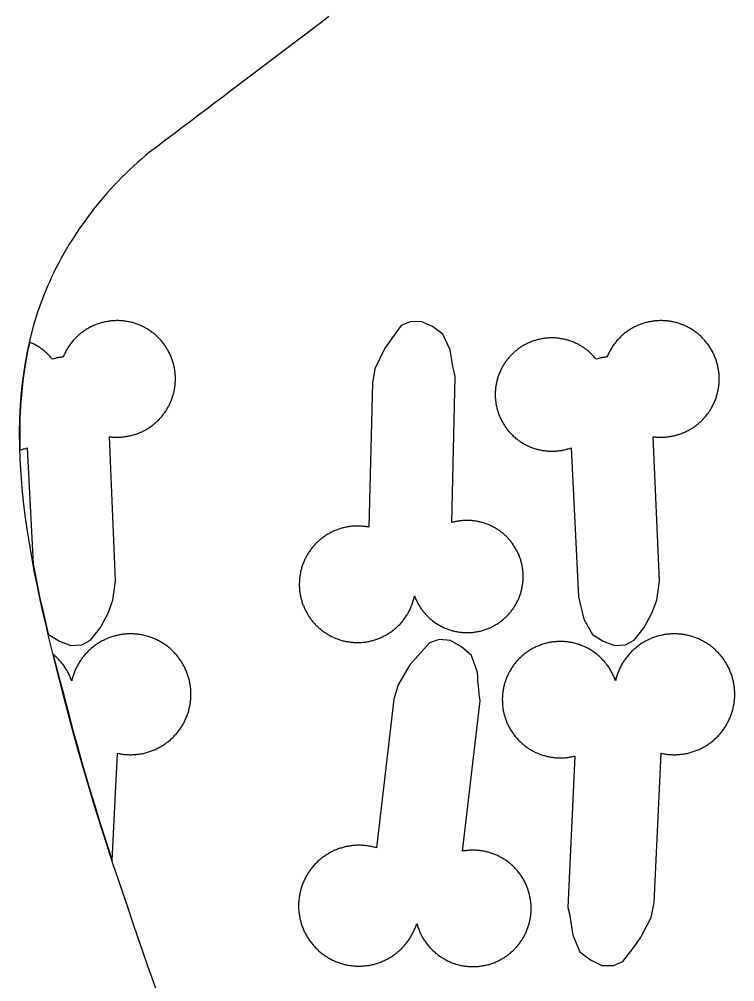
# Model space of a CAD drawing. Extents: x -246 to 246, y -104 to 199.
# Drawn here: x 121.01 to 136.8, y 26.02 to 47.25 of the extents above; entities that cross this region are included whole.
import ezdxf

# ---------------------------------------------------------------- set-up
doc = ezdxf.new("R2010")
doc.units = 0
doc.layers.add('Add_Red', color=1, linetype='Continuous')
doc.layers.add('Outline_Red', color=1, linetype='Continuous')

msp = doc.modelspace()

# ---------------------------------------------------------------- linework, layer by layer
at = {"layer": 'Add_Red'}
for points in [[(122.394, 33.453), (122.583, 33.553), (122.804, 33.833), (122.971, 34.149), (123.079, 34.437), (123.138, 34.862), (123.004, 38.041), (123.027, 38.038), (123.049, 38.036), (123.071, 38.034), (123.094, 38.032), (123.116, 38.031), (123.139, 38.03), (123.173, 38.03), (123.195, 38.03), (123.218, 38.031), (123.24, 38.032), (123.263, 38.033), (123.285, 38.035), (123.307, 38.037), (123.33, 38.04), (123.352, 38.042), (123.374, 38.046), (123.396, 38.049), (123.418, 38.054), (123.44, 38.058), (123.462, 38.063), (123.484, 38.068), (123.506, 38.074), (123.527, 38.08), (123.549, 38.086), (123.57, 38.093), (123.592, 38.1), (123.613, 38.107), (123.634, 38.115), (123.655, 38.124), (123.675, 38.132), (123.696, 38.141), (123.716, 38.15), (123.737, 38.16), (123.757, 38.17), (123.777, 38.18), (123.796, 38.191), (123.816, 38.202), (123.835, 38.214), (123.854, 38.225), (123.873, 38.237), (123.892, 38.25), (123.91, 38.262), (123.929, 38.275), (123.947, 38.289), (123.965, 38.302), (123.982, 38.316), (123.999, 38.331), (124.016, 38.345), (124.033, 38.36), (124.05, 38.375), (124.066, 38.391), (124.082, 38.407), (124.098, 38.423), (124.113, 38.439), (124.128, 38.455), (124.143, 38.472), (124.158, 38.489), (124.172, 38.507), (124.186, 38.524), (124.2, 38.542), (124.213, 38.56), (124.226, 38.578), (124.239, 38.597), (124.251, 38.615), (124.263, 38.634), (124.275, 38.653), (124.286, 38.673), (124.297, 38.692), (124.308, 38.712), (124.319, 38.732), (124.329, 38.752), (124.338, 38.772), (124.347, 38.793), (124.356, 38.813), (124.365, 38.834), (124.373, 38.855), (124.381, 38.876), (124.389, 38.897), (124.396, 38.918), (124.402, 38.94), (124.409, 38.961), (124.415, 38.983), (124.42, 39.005), (124.429, 39.04), (124.433, 39.062), (124.438, 39.084), (124.441, 39.106), (124.445, 39.128), (124.448, 39.15), (124.451, 39.172), (124.453, 39.195), (124.455, 39.217), (124.456, 39.239), (124.458, 39.262), (124.458, 39.284), (124.459, 39.316), (124.458, 39.338), (124.458, 39.36), (124.457, 39.383), (124.456, 39.405), (124.454, 39.428), (124.452, 39.45), (124.449, 39.472), (124.446, 39.494), (124.443, 39.517), (124.439, 39.539), (124.435, 39.561), (124.431, 39.583), (124.426, 39.605), (124.42, 39.627), (124.415, 39.648), (124.409, 39.67), (124.402, 39.691), (124.396, 39.713), (124.389, 39.734), (124.381, 39.755), (124.373, 39.776), (124.365, 39.797), (124.356, 39.818), (124.347, 39.838), (124.338, 39.859), (124.329, 39.879), (124.319, 39.899), (124.308, 39.919), (124.297, 39.939), (124.286, 39.958), (124.275, 39.978), (124.263, 39.997), (124.251, 40.016), (124.239, 40.034), (124.226, 40.053), (124.213, 40.071), (124.2, 40.089), (124.186, 40.107), (124.172, 40.125), (124.158, 40.142), (124.143, 40.159), (124.128, 40.176), (124.113, 40.192), (124.098, 40.209), (124.082, 40.225), (124.066, 40.24), (124.05, 40.256), (124.033, 40.271), (124.016, 40.286), (123.999, 40.3), (123.982, 40.315), (123.965, 40.329), (123.947, 40.342), (123.929, 40.356), (123.91, 40.369), (123.892, 40.381), (123.873, 40.394), (123.854, 40.406), (123.835, 40.418), (123.816, 40.429), (123.796, 40.44), (123.777, 40.451), (123.757, 40.461), (123.737, 40.471), (123.716, 40.481), (123.696, 40.49), (123.675, 40.499), (123.655, 40.508), (123.634, 40.516), (123.613, 40.524), (123.592, 40.531), (123.554, 40.543), (123.533, 40.55), (123.511, 40.556), (123.49, 40.562), (123.468, 40.567), (123.446, 40.572), (123.424, 40.576), (123.402, 40.581), (123.38, 40.584), (123.358, 40.588), (123.335, 40.591), (123.313, 40.593), (123.291, 40.596), (123.268, 40.598), (123.246, 40.599), (123.224, 40.6), (123.201, 40.601), (123.173, 40.601), (123.151, 40.601), (123.128, 40.6), (123.106, 40.599), (123.083, 40.598), (123.061, 40.596), (123.039, 40.594), (123.016, 40.592), (122.994, 40.589), (122.972, 40.585), (122.95, 40.582), (122.928, 40.578), (122.906, 40.573), (122.884, 40.568), (122.862, 40.563), (122.84, 40.557), (122.819, 40.551), (122.797, 40.545), (122.776, 40.538), (122.754, 40.531), (122.733, 40.524), (122.712, 40.516), (122.691, 40.508), (122.671, 40.499), (122.65, 40.49), (122.63, 40.481), (122.609, 40.471), (122.589, 40.461), (122.569, 40.451), (122.55, 40.44), (122.53, 40.429), (122.511, 40.418), (122.492, 40.406), (122.473, 40.394), (122.454, 40.381), (122.436, 40.369), (122.417, 40.356), (122.399, 40.342), (122.381, 40.329), (122.364, 40.315), (122.347, 40.3), (122.33, 40.286), (122.313, 40.271), (122.296, 40.256), (122.28, 40.24), (122.264, 40.225), (122.248, 40.209), (122.233, 40.192), (122.218, 40.176), (122.203, 40.159), (122.188, 40.142), (122.174, 40.125), (122.16, 40.107), (122.146, 40.089), (122.133, 40.071), (122.12, 40.053), (122.107, 40.034), (122.095, 40.016), (122.083, 39.997), (122.071, 39.978), (122.06, 39.958), (122.049, 39.939), (122.038, 39.919), (122.028, 39.899), (122.017, 39.879), (122.008, 39.859), (121.999, 39.838), (121.982, 39.8), (121.965, 39.798), (121.947, 39.796), (121.93, 39.793), (121.913, 39.791), (121.895, 39.788), (121.878, 39.785), (121.861, 39.781), (121.844, 39.777), (121.827, 39.773), (121.81, 39.768), (121.793, 39.764), (121.777, 39.759), (121.744, 39.748), (121.731, 39.765), (121.717, 39.782), (121.702, 39.798), (121.688, 39.814), (121.673, 39.83), (121.658, 39.846), (121.642, 39.861), (121.627, 39.877), (121.611, 39.891), (121.594, 39.906), (121.578, 39.92), (121.561, 39.934), (121.544, 39.948), (121.527, 39.962), (121.51, 39.975), (121.492, 39.988), (121.474, 40), (121.456, 40.012), (121.438, 40.024), (121.419, 40.036), (121.401, 40.047), (121.382, 40.058), (121.363, 40.068), (121.344, 40.079), (121.324, 40.089), (121.305, 40.098), (121.285, 40.107), (121.265, 40.116), (121.245, 40.125), (121.243, 40.126), (121.196, 39.919), (121.142, 39.627), (121.099, 39.332), (121.066, 39.035), (121.042, 38.737), (121.029, 38.436), (121.023, 38.134), (121.026, 37.831), (121.028, 37.749), (121.047, 37.753), (121.068, 37.758), (121.089, 37.764), (121.11, 37.77), (121.131, 37.776), (121.152, 37.782), (121.191, 37.796), (121.318, 35.237), (121.346, 35.086), (121.406, 34.783), (121.47, 34.481), (121.537, 34.181), (121.606, 33.884), (121.652, 33.691), (121.659, 33.679), (121.898, 33.53), (122.151, 33.434), (122.394, 33.453)], [(128.508, 33.502), (128.53, 33.502), (128.553, 33.504), (128.575, 33.505), (128.597, 33.507), (128.62, 33.509), (128.642, 33.512), (128.664, 33.515), (128.686, 33.519), (128.708, 33.522), (128.73, 33.527), (128.752, 33.531), (128.774, 33.536), (128.796, 33.542), (128.818, 33.547), (128.839, 33.554), (128.861, 33.56), (128.882, 33.567), (128.903, 33.574), (128.924, 33.582), (128.945, 33.59), (128.966, 33.598), (128.987, 33.607), (129.007, 33.616), (129.027, 33.626), (129.048, 33.635), (129.068, 33.646), (129.087, 33.656), (129.107, 33.667), (129.126, 33.678), (129.146, 33.69), (129.165, 33.701), (129.184, 33.714), (129.202, 33.726), (129.221, 33.739), (129.239, 33.752), (129.257, 33.766), (129.274, 33.779), (129.292, 33.793), (129.309, 33.808), (129.326, 33.822), (129.343, 33.837), (129.359, 33.853), (129.375, 33.868), (129.391, 33.884), (129.407, 33.9), (129.422, 33.917), (129.437, 33.933), (129.452, 33.95), (129.466, 33.967), (129.48, 33.985), (129.494, 34.002), (129.507, 34.02), (129.521, 34.038), (129.534, 34.057), (129.546, 34.075), (129.558, 34.094), (129.57, 34.113), (129.582, 34.132), (129.593, 34.152), (129.604, 34.171), (129.615, 34.191), (129.625, 34.211), (129.635, 34.231), (129.644, 34.251), (129.653, 34.272), (129.662, 34.292), (129.67, 34.313), (129.679, 34.334), (129.686, 34.355), (129.694, 34.376), (129.7, 34.398), (129.707, 34.419), (129.713, 34.441), (129.719, 34.462), (129.725, 34.484), (129.73, 34.506), (129.734, 34.528), (129.748, 34.493), (129.756, 34.473), (129.765, 34.453), (129.774, 34.434), (129.783, 34.414), (129.793, 34.395), (129.802, 34.376), (129.813, 34.357), (129.823, 34.338), (129.834, 34.319), (129.846, 34.301), (129.857, 34.283), (129.869, 34.265), (129.881, 34.247), (129.894, 34.229), (129.907, 34.212), (129.92, 34.195), (129.933, 34.178), (129.947, 34.161), (129.961, 34.145), (129.975, 34.129), (129.99, 34.113), (130.005, 34.097), (130.02, 34.082), (130.035, 34.066), (130.051, 34.052), (130.067, 34.037), (130.083, 34.023), (130.1, 34.009), (130.116, 33.995), (130.133, 33.982), (130.15, 33.968), (130.168, 33.956), (130.185, 33.943), (130.203, 33.931), (130.221, 33.919), (130.239, 33.907), (130.258, 33.896), (130.276, 33.885), (130.295, 33.874), (130.314, 33.864), (130.333, 33.854), (130.352, 33.844), (130.372, 33.835), (130.392, 33.826), (130.411, 33.818), (130.431, 33.809), (130.451, 33.801), (130.472, 33.794), (130.492, 33.787), (130.512, 33.78), (130.533, 33.773), (130.554, 33.767), (130.575, 33.761), (130.595, 33.756), (130.616, 33.751), (130.638, 33.746), (130.659, 33.742), (130.68, 33.738), (130.701, 33.735), (130.723, 33.731), (130.744, 33.728), (130.765, 33.726), (130.787, 33.724), (130.808, 33.722), (130.83, 33.721), (130.852, 33.72), (130.873, 33.719), (130.895, 33.719), (130.932, 33.72), (130.954, 33.721), (130.975, 33.722), (130.997, 33.723), (131.018, 33.725), (131.04, 33.728), (131.061, 33.731), (131.083, 33.734), (131.104, 33.737), (131.125, 33.741), (131.146, 33.745), (131.167, 33.75), (131.188, 33.755), (131.209, 33.76), (131.23, 33.766), (131.251, 33.772), (131.272, 33.778), (131.292, 33.785), (131.318, 33.794), (131.338, 33.801), (131.358, 33.809), (131.378, 33.818), (131.398, 33.826), (131.418, 33.835), (131.437, 33.844), (131.456, 33.854), (131.476, 33.864), (131.494, 33.874), (131.513, 33.885), (131.532, 33.896), (131.55, 33.907), (131.569, 33.919), (131.587, 33.931), (131.604, 33.943), (131.622, 33.956), (131.639, 33.968), (131.656, 33.982), (131.673, 33.995), (131.69, 34.009), (131.706, 34.023), (131.723, 34.037), (131.738, 34.052), (131.754, 34.066), (131.769, 34.082), (131.785, 34.097), (131.799, 34.113), (131.814, 34.129), (131.828, 34.145), (131.842, 34.161), (131.856, 34.178), (131.87, 34.195), (131.883, 34.212), (131.896, 34.229), (131.908, 34.247), (131.92, 34.265), (131.932, 34.283), (131.944, 34.301), (131.955, 34.319), (131.966, 34.338), (131.977, 34.357), (131.987, 34.376), (131.997, 34.395), (132.007, 34.414), (132.016, 34.434), (132.025, 34.453), (132.033, 34.473), (132.042, 34.493), (132.05, 34.513), (132.057, 34.533), (132.064, 34.554), (132.071, 34.574), (132.078, 34.595), (132.084, 34.615), (132.09, 34.636), (132.095, 34.657), (132.1, 34.678), (132.105, 34.699), (132.109, 34.72), (132.113, 34.741), (132.117, 34.763), (132.12, 34.784), (132.123, 34.806), (132.125, 34.827), (132.127, 34.848), (132.129, 34.87), (132.13, 34.892), (132.131, 34.913), (132.132, 34.935), (132.132, 34.956), (132.132, 34.982), (132.131, 35.004), (132.13, 35.025), (132.129, 35.047), (132.127, 35.068), (132.125, 35.09), (132.122, 35.111), (132.119, 35.133), (132.116, 35.154), (132.112, 35.175), (132.108, 35.197), (132.104, 35.218), (132.099, 35.239), (132.094, 35.26), (132.089, 35.281), (132.083, 35.301), (132.077, 35.322), (132.064, 35.359), (132.057, 35.379), (132.05, 35.4), (132.042, 35.42), (132.033, 35.44), (132.025, 35.459), (132.016, 35.479), (132.007, 35.499), (131.997, 35.518), (131.987, 35.537), (131.977, 35.556), (131.966, 35.575), (131.955, 35.593), (131.944, 35.612), (131.932, 35.63), (131.92, 35.648), (131.908, 35.666), (131.896, 35.683), (131.883, 35.701), (131.87, 35.718), (131.856, 35.735), (131.842, 35.751), (131.828, 35.768), (131.814, 35.784), (131.799, 35.8), (131.785, 35.816), (131.769, 35.831), (131.754, 35.846), (131.738, 35.861), (131.723, 35.876), (131.706, 35.89), (131.69, 35.904), (131.673, 35.918), (131.656, 35.931), (131.639, 35.944), (131.622, 35.957), (131.604, 35.97), (131.587, 35.982), (131.569, 35.994), (131.55, 36.005), (131.532, 36.017), (131.513, 36.028), (131.494, 36.038), (131.476, 36.049), (131.456, 36.059), (131.437, 36.068), (131.418, 36.077), (131.398, 36.086), (131.378, 36.095), (131.358, 36.103), (131.338, 36.111), (131.318, 36.119), (131.298, 36.126), (131.277, 36.133), (131.256, 36.139), (131.236, 36.145), (131.215, 36.151), (131.194, 36.157), (131.173, 36.162), (131.152, 36.166), (131.131, 36.171), (131.11, 36.175), (131.088, 36.178), (131.067, 36.181), (131.046, 36.184), (131.024, 36.187), (131.003, 36.189), (130.981, 36.19), (130.959, 36.192), (130.938, 36.193), (130.916, 36.193), (130.895, 36.193), (130.859, 36.193), (130.837, 36.192), (130.816, 36.191), (130.794, 36.189), (130.773, 36.187), (130.751, 36.185), (130.73, 36.182), (130.709, 36.179), (130.687, 36.176), (130.666, 36.172), (130.645, 36.168), (130.624, 36.163), (130.603, 36.158), (130.582, 36.153), (130.561, 36.147), (130.634, 39.367), (130.601, 39.501), (130.581, 39.591), (130.563, 39.682), (130.547, 39.772), (130.532, 39.863), (130.518, 39.955), (130.356, 40.304), (130.128, 40.469), (129.882, 40.581), (129.638, 40.578), (129.443, 40.491), (129.228, 40.201), (129.074, 39.981), (128.862, 39.541), (128.804, 39.223), (128.728, 36.045), (128.699, 36.05), (128.677, 36.054), (128.655, 36.057), (128.633, 36.06), (128.61, 36.063), (128.588, 36.065), (128.566, 36.067), (128.543, 36.068), (128.521, 36.069), (128.499, 36.07), (128.476, 36.07), (128.44, 36.069), (128.418, 36.068), (128.396, 36.067), (128.373, 36.066), (128.351, 36.064), (128.329, 36.061), (128.306, 36.058), (128.284, 36.055), (128.262, 36.052), (128.24, 36.048), (128.218, 36.044), (128.196, 36.039), (128.174, 36.034), (128.153, 36.028), (128.131, 36.022), (128.109, 36.016), (128.088, 36.01), (128.067, 36.003), (128.045, 35.995), (128.024, 35.988), (128.003, 35.98), (127.983, 35.971), (127.962, 35.962), (127.942, 35.953), (127.921, 35.944), (127.901, 35.934), (127.881, 35.924), (127.861, 35.913), (127.842, 35.902), (127.822, 35.891), (127.803, 35.879), (127.784, 35.867), (127.766, 35.855), (127.747, 35.843), (127.729, 35.83), (127.711, 35.817), (127.693, 35.803), (127.675, 35.789), (127.658, 35.775), (127.64, 35.761), (127.624, 35.746), (127.607, 35.731), (127.591, 35.716), (127.574, 35.7), (127.559, 35.684), (127.543, 35.668), (127.528, 35.651), (127.513, 35.635), (127.498, 35.618), (127.484, 35.601), (127.47, 35.583), (127.456, 35.566), (127.443, 35.548), (127.429, 35.529), (127.417, 35.511), (127.404, 35.492), (127.392, 35.474), (127.38, 35.455), (127.369, 35.435), (127.357, 35.416), (127.347, 35.396), (127.336, 35.377), (127.326, 35.357), (127.316, 35.336), (127.307, 35.316), (127.298, 35.296), (127.289, 35.275), (127.28, 35.254), (127.272, 35.233), (127.265, 35.212), (127.258, 35.191), (127.251, 35.17), (127.244, 35.148), (127.238, 35.127), (127.232, 35.105), (127.227, 35.083), (127.222, 35.061), (127.217, 35.039), (127.211, 35.009), (127.208, 34.986), (127.204, 34.964), (127.202, 34.942), (127.199, 34.92), (127.197, 34.897), (127.195, 34.875), (127.194, 34.853), (127.193, 34.83), (127.192, 34.808), (127.192, 34.785), (127.192, 34.752), (127.193, 34.729), (127.194, 34.707), (127.196, 34.685), (127.198, 34.662), (127.2, 34.64), (127.203, 34.618), (127.206, 34.595), (127.21, 34.573), (127.213, 34.551), (127.218, 34.529), (127.222, 34.507), (127.227, 34.486), (127.233, 34.464), (127.239, 34.442), (127.245, 34.421), (127.251, 34.399), (127.258, 34.378), (127.266, 34.357), (127.273, 34.336), (127.281, 34.315), (127.29, 34.294), (127.299, 34.273), (127.308, 34.253), (127.317, 34.232), (127.327, 34.212), (127.337, 34.192), (127.348, 34.173), (127.359, 34.153), (127.37, 34.134), (127.381, 34.114), (127.393, 34.095), (127.405, 34.077), (127.418, 34.058), (127.431, 34.04), (127.444, 34.021), (127.457, 34.004), (127.471, 33.986), (127.485, 33.968), (127.5, 33.951), (127.514, 33.934), (127.529, 33.918), (127.545, 33.901), (127.56, 33.885), (127.576, 33.869), (127.592, 33.854), (127.609, 33.839), (127.625, 33.824), (127.642, 33.809), (127.659, 33.794), (127.677, 33.78), (127.695, 33.767), (127.712, 33.753), (127.731, 33.74), (127.749, 33.727), (127.768, 33.714), (127.786, 33.702), (127.805, 33.69), (127.825, 33.679), (127.844, 33.668), (127.864, 33.657), (127.883, 33.646), (127.903, 33.636), (127.923, 33.626), (127.944, 33.617), (127.964, 33.608), (127.985, 33.599), (128.006, 33.591), (128.027, 33.583), (128.048, 33.575), (128.069, 33.568), (128.09, 33.561), (128.112, 33.554), (128.133, 33.548), (128.155, 33.542), (128.177, 33.537), (128.198, 33.532), (128.22, 33.527), (128.253, 33.521), (128.275, 33.517), (128.297, 33.514), (128.32, 33.511), (128.342, 33.508), (128.364, 33.506), (128.387, 33.504), (128.409, 33.503), (128.431, 33.502), (128.454, 33.501), (128.476, 33.501), (128.508, 33.502)], [(134.393, 33.453), (134.582, 33.553), (134.803, 33.833), (134.97, 34.149), (135.078, 34.437), (135.137, 34.862), (135.003, 38.041), (135.026, 38.038), (135.048, 38.036), (135.07, 38.034), (135.093, 38.032), (135.115, 38.031), (135.137, 38.03), (135.172, 38.03), (135.194, 38.03), (135.217, 38.031), (135.239, 38.032), (135.262, 38.033), (135.284, 38.035), (135.306, 38.037), (135.329, 38.04), (135.351, 38.042), (135.373, 38.046), (135.395, 38.049), (135.417, 38.054), (135.439, 38.058), (135.461, 38.063), (135.483, 38.068), (135.505, 38.074), (135.526, 38.08), (135.548, 38.086), (135.569, 38.093), (135.591, 38.1), (135.612, 38.107), (135.633, 38.115), (135.654, 38.124), (135.674, 38.132), (135.695, 38.141), (135.715, 38.15), (135.736, 38.16), (135.756, 38.17), (135.776, 38.18), (135.795, 38.191), (135.815, 38.202), (135.834, 38.214), (135.853, 38.225), (135.872, 38.237), (135.891, 38.25), (135.909, 38.262), (135.928, 38.275), (135.946, 38.289), (135.963, 38.302), (135.981, 38.316), (135.998, 38.331), (136.015, 38.345), (136.032, 38.36), (136.049, 38.375), (136.065, 38.391), (136.081, 38.407), (136.097, 38.423), (136.112, 38.439), (136.127, 38.455), (136.142, 38.472), (136.157, 38.489), (136.171, 38.507), (136.185, 38.524), (136.199, 38.542), (136.212, 38.56), (136.225, 38.578), (136.238, 38.597), (136.25, 38.615), (136.262, 38.634), (136.274, 38.653), (136.285, 38.673), (136.296, 38.692), (136.307, 38.712), (136.317, 38.732), (136.327, 38.752), (136.337, 38.772), (136.346, 38.793), (136.355, 38.813), (136.364, 38.834), (136.372, 38.855), (136.38, 38.876), (136.388, 38.897), (136.395, 38.918), (136.401, 38.94), (136.408, 38.961), (136.414, 38.983), (136.419, 39.005), (136.428, 39.04), (136.432, 39.062), (136.436, 39.084), (136.44, 39.106), (136.444, 39.128), (136.447, 39.15), (136.45, 39.172), (136.452, 39.195), (136.454, 39.217), (136.455, 39.239), (136.456, 39.262), (136.457, 39.284), (136.458, 39.316), (136.457, 39.338), (136.457, 39.36), (136.456, 39.383), (136.454, 39.405), (136.453, 39.428), (136.451, 39.45), (136.448, 39.472), (136.445, 39.494), (136.442, 39.517), (136.438, 39.539), (136.434, 39.561), (136.429, 39.583), (136.425, 39.605), (136.419, 39.627), (136.414, 39.648), (136.408, 39.67), (136.401, 39.691), (136.395, 39.713), (136.388, 39.734), (136.38, 39.755), (136.372, 39.776), (136.364, 39.797), (136.355, 39.818), (136.346, 39.838), (136.337, 39.859), (136.327, 39.879), (136.317, 39.899), (136.307, 39.919), (136.296, 39.939), (136.285, 39.958), (136.274, 39.978), (136.262, 39.997), (136.25, 40.016), (136.238, 40.034), (136.225, 40.053), (136.212, 40.071), (136.199, 40.089), (136.185, 40.107), (136.171, 40.125), (136.157, 40.142), (136.142, 40.159), (136.127, 40.176), (136.112, 40.192), (136.097, 40.209), (136.081, 40.225), (136.065, 40.24), (136.049, 40.256), (136.032, 40.271), (136.015, 40.286), (135.998, 40.3), (135.981, 40.315), (135.963, 40.329), (135.946, 40.342), (135.928, 40.356), (135.909, 40.369), (135.891, 40.381), (135.872, 40.394), (135.853, 40.406), (135.834, 40.418), (135.815, 40.429), (135.795, 40.44), (135.776, 40.451), (135.756, 40.461), (135.736, 40.471), (135.715, 40.481), (135.695, 40.49), (135.674, 40.499), (135.654, 40.508), (135.633, 40.516), (135.612, 40.524), (135.591, 40.531), (135.553, 40.543), (135.532, 40.55), (135.51, 40.556), (135.489, 40.562), (135.467, 40.567), (135.445, 40.572), (135.423, 40.576), (135.401, 40.581), (135.379, 40.584), (135.357, 40.588), (135.334, 40.591), (135.312, 40.593), (135.29, 40.596), (135.267, 40.598), (135.245, 40.599), (135.223, 40.6), (135.2, 40.601), (135.172, 40.601), (135.15, 40.601), (135.127, 40.6), (135.105, 40.599), (135.082, 40.598), (135.06, 40.596), (135.038, 40.594), (135.015, 40.592), (134.993, 40.589), (134.971, 40.585), (134.949, 40.582), (134.927, 40.578), (134.905, 40.573), (134.883, 40.568), (134.861, 40.563), (134.839, 40.557), (134.818, 40.551), (134.796, 40.545), (134.775, 40.538), (134.753, 40.531), (134.732, 40.524), (134.711, 40.516), (134.69, 40.508), (134.67, 40.499), (134.649, 40.49), (134.629, 40.481), (134.608, 40.471), (134.588, 40.461), (134.568, 40.451), (134.549, 40.44), (134.529, 40.429), (134.51, 40.418), (134.491, 40.406), (134.472, 40.394), (134.453, 40.381), (134.435, 40.369), (134.416, 40.356), (134.398, 40.342), (134.38, 40.329), (134.363, 40.315), (134.346, 40.3), (134.329, 40.286), (134.312, 40.271), (134.295, 40.256), (134.279, 40.24), (134.263, 40.225), (134.247, 40.209), (134.232, 40.192), (134.217, 40.176), (134.202, 40.159), (134.187, 40.142), (134.173, 40.125), (134.159, 40.107), (134.145, 40.089), (134.132, 40.071), (134.119, 40.053), (134.106, 40.034), (134.094, 40.016), (134.082, 39.997), (134.07, 39.978), (134.059, 39.958), (134.048, 39.939), (134.037, 39.919), (134.026, 39.899), (134.016, 39.879), (134.007, 39.859), (133.997, 39.838), (133.981, 39.8), (133.964, 39.798), (133.946, 39.796), (133.929, 39.793), (133.912, 39.791), (133.894, 39.788), (133.877, 39.785), (133.86, 39.781), (133.843, 39.777), (133.826, 39.773), (133.809, 39.768), (133.792, 39.764), (133.776, 39.759), (133.743, 39.748), (133.73, 39.765), (133.716, 39.782), (133.701, 39.798), (133.687, 39.814), (133.672, 39.83), (133.657, 39.846), (133.641, 39.861), (133.626, 39.877), (133.61, 39.891), (133.593, 39.906), (133.577, 39.92), (133.56, 39.934), (133.543, 39.948), (133.526, 39.962), (133.509, 39.975), (133.491, 39.988), (133.473, 40), (133.455, 40.012), (133.437, 40.024), (133.418, 40.036), (133.4, 40.047), (133.381, 40.058), (133.362, 40.068), (133.343, 40.079), (133.323, 40.089), (133.304, 40.098), (133.284, 40.107), (133.264, 40.116), (133.244, 40.125), (133.224, 40.133), (133.203, 40.141), (133.183, 40.148), (133.162, 40.155), (133.141, 40.162), (133.121, 40.169), (133.1, 40.175), (133.078, 40.18), (133.057, 40.186), (133.036, 40.19), (133.015, 40.195), (132.993, 40.199), (132.972, 40.203), (132.95, 40.206), (132.929, 40.209), (132.907, 40.212), (132.885, 40.214), (132.864, 40.216), (132.842, 40.218), (132.82, 40.219), (132.798, 40.22), (132.765, 40.22), (132.743, 40.22), (132.721, 40.219), (132.699, 40.219), (132.678, 40.217), (132.656, 40.215), (132.634, 40.213), (132.613, 40.211), (132.591, 40.208), (132.569, 40.205), (132.548, 40.201), (132.526, 40.197), (132.505, 40.193), (132.484, 40.188), (132.463, 40.183), (132.441, 40.178), (132.42, 40.172), (132.4, 40.166), (132.379, 40.159), (132.358, 40.152), (132.337, 40.145), (132.317, 40.137), (132.297, 40.129), (132.277, 40.121), (132.257, 40.112), (132.237, 40.103), (132.217, 40.094), (132.198, 40.084), (132.178, 40.074), (132.159, 40.064), (132.14, 40.053), (132.121, 40.042), (132.098, 40.027), (132.079, 40.015), (132.061, 40.003), (132.043, 39.991), (132.026, 39.978), (132.008, 39.965), (131.991, 39.952), (131.974, 39.938), (131.957, 39.924), (131.941, 39.91), (131.924, 39.895), (131.908, 39.88), (131.893, 39.865), (131.877, 39.85), (131.862, 39.834), (131.847, 39.819), (131.832, 39.802), (131.818, 39.786), (131.804, 39.769), (131.79, 39.752), (131.777, 39.735), (131.763, 39.718), (131.75, 39.7), (131.738, 39.683), (131.726, 39.664), (131.714, 39.646), (131.702, 39.628), (131.691, 39.609), (131.68, 39.59), (131.669, 39.571), (131.659, 39.552), (131.649, 39.533), (131.639, 39.513), (131.63, 39.493), (131.621, 39.473), (131.612, 39.453), (131.604, 39.433), (131.596, 39.413), (131.589, 39.392), (131.581, 39.372), (131.575, 39.351), (131.568, 39.33), (131.562, 39.309), (131.556, 39.288), (131.551, 39.267), (131.546, 39.246), (131.541, 39.225), (131.537, 39.203), (131.533, 39.182), (131.53, 39.16), (131.527, 39.139), (131.524, 39.117), (131.522, 39.095), (131.52, 39.074), (131.518, 39.052), (131.517, 39.03), (131.516, 39.008), (131.515, 38.971), (131.516, 38.949), (131.516, 38.927), (131.517, 38.905), (131.518, 38.884), (131.52, 38.862), (131.522, 38.84), (131.525, 38.818), (131.528, 38.797), (131.531, 38.775), (131.534, 38.754), (131.538, 38.732), (131.543, 38.711), (131.547, 38.69), (131.552, 38.668), (131.558, 38.647), (131.564, 38.626), (131.57, 38.605), (131.577, 38.585), (131.583, 38.564), (131.591, 38.543), (131.598, 38.523), (131.606, 38.503), (131.615, 38.483), (131.623, 38.463), (131.632, 38.443), (131.643, 38.421), (131.652, 38.402), (131.662, 38.383), (131.673, 38.363), (131.684, 38.344), (131.695, 38.326), (131.706, 38.307), (131.718, 38.289), (131.73, 38.271), (131.742, 38.253), (131.755, 38.235), (131.768, 38.217), (131.781, 38.2), (131.795, 38.183), (131.809, 38.166), (131.823, 38.15), (131.838, 38.133), (131.852, 38.117), (131.867, 38.101), (131.883, 38.086), (131.898, 38.071), (131.914, 38.056), (131.93, 38.041), (131.947, 38.027), (131.963, 38.012), (131.98, 37.999), (131.997, 37.985), (132.014, 37.972), (132.032, 37.959), (132.05, 37.946), (132.068, 37.934), (132.086, 37.922), (132.104, 37.91), (132.123, 37.899), (132.142, 37.888), (132.161, 37.877), (132.18, 37.867), (132.199, 37.857), (132.219, 37.847), (132.238, 37.838), (132.258, 37.829), (132.278, 37.82), (132.298, 37.812), (132.319, 37.804), (132.339, 37.796), (132.36, 37.789), (132.38, 37.782), (132.401, 37.775), (132.422, 37.769), (132.443, 37.763), (132.464, 37.758), (132.486, 37.753), (132.507, 37.748), (132.528, 37.744), (132.55, 37.74), (132.571, 37.736), (132.593, 37.733), (132.614, 37.73), (132.636, 37.728), (132.658, 37.726), (132.68, 37.724), (132.701, 37.723), (132.723, 37.722), (132.765, 37.721), (132.787, 37.721), (132.808, 37.722), (132.83, 37.723), (132.852, 37.724), (132.874, 37.726), (132.895, 37.728), (132.917, 37.731), (132.939, 37.733), (132.96, 37.737), (132.982, 37.74), (133.003, 37.744), (133.025, 37.749), (133.046, 37.753), (133.067, 37.758), (133.088, 37.764), (133.109, 37.77), (133.13, 37.776), (133.151, 37.782), (133.19, 37.796), (133.353, 34.506), (133.473, 34.018), (133.658, 33.679), (133.897, 33.53), (134.15, 33.434), (134.393, 33.453)], [(123.177, 31.059), (123.215, 31.051), (123.237, 31.047), (123.26, 31.043), (123.283, 31.04), (123.306, 31.037), (123.33, 31.034), (123.353, 31.032), (123.376, 31.03), (123.399, 31.029), (123.422, 31.028), (123.446, 31.027), (123.469, 31.027), (123.499, 31.027), (123.522, 31.028), (123.545, 31.029), (123.568, 31.031), (123.591, 31.032), (123.615, 31.035), (123.638, 31.038), (123.661, 31.041), (123.684, 31.044), (123.707, 31.048), (123.729, 31.053), (123.752, 31.057), (123.775, 31.062), (123.798, 31.068), (123.82, 31.074), (123.842, 31.08), (123.865, 31.087), (123.887, 31.094), (123.909, 31.102), (123.931, 31.109), (123.952, 31.118), (123.974, 31.126), (123.996, 31.135), (124.017, 31.145), (124.038, 31.154), (124.059, 31.165), (124.08, 31.175), (124.1, 31.186), (124.121, 31.197), (124.141, 31.209), (124.161, 31.221), (124.181, 31.233), (124.2, 31.245), (124.219, 31.258), (124.239, 31.272), (124.257, 31.285), (124.276, 31.299), (124.294, 31.313), (124.313, 31.328), (124.33, 31.343), (124.348, 31.358), (124.365, 31.374), (124.382, 31.389), (124.399, 31.405), (124.416, 31.422), (124.432, 31.438), (124.448, 31.455), (124.464, 31.473), (124.479, 31.49), (124.494, 31.508), (124.509, 31.526), (124.523, 31.544), (124.537, 31.563), (124.551, 31.581), (124.564, 31.6), (124.577, 31.62), (124.59, 31.639), (124.602, 31.659), (124.614, 31.679), (124.626, 31.699), (124.638, 31.719), (124.649, 31.74), (124.659, 31.76), (124.669, 31.781), (124.679, 31.802), (124.689, 31.823), (124.698, 31.845), (124.707, 31.866), (124.715, 31.888), (124.723, 31.91), (124.731, 31.932), (124.738, 31.954), (124.745, 31.976), (124.752, 31.998), (124.758, 32.021), (124.763, 32.043), (124.769, 32.066), (124.777, 32.105), (124.781, 32.128), (124.785, 32.151), (124.788, 32.174), (124.792, 32.197), (124.794, 32.22), (124.796, 32.243), (124.798, 32.267), (124.8, 32.29), (124.801, 32.313), (124.801, 32.336), (124.801, 32.359), (124.801, 32.387), (124.8, 32.41), (124.799, 32.434), (124.798, 32.457), (124.796, 32.48), (124.794, 32.503), (124.791, 32.526), (124.788, 32.549), (124.784, 32.572), (124.78, 32.595), (124.776, 32.618), (124.771, 32.641), (124.766, 32.664), (124.761, 32.686), (124.755, 32.709), (124.749, 32.731), (124.742, 32.753), (124.735, 32.775), (124.727, 32.798), (124.72, 32.819), (124.711, 32.841), (124.703, 32.863), (124.694, 32.884), (124.684, 32.906), (124.675, 32.927), (124.665, 32.948), (124.654, 32.968), (124.643, 32.989), (124.632, 33.009), (124.621, 33.03), (124.609, 33.05), (124.597, 33.069), (124.584, 33.089), (124.571, 33.108), (124.558, 33.127), (124.544, 33.146), (124.53, 33.165), (124.516, 33.183), (124.502, 33.202), (124.487, 33.219), (124.472, 33.237), (124.456, 33.254), (124.44, 33.272), (124.424, 33.288), (124.408, 33.305), (124.391, 33.321), (124.374, 33.337), (124.357, 33.353), (124.34, 33.368), (124.322, 33.383), (124.304, 33.398), (124.286, 33.412), (124.267, 33.426), (124.249, 33.44), (124.23, 33.454), (124.21, 33.467), (124.191, 33.48), (124.171, 33.492), (124.151, 33.504), (124.131, 33.516), (124.111, 33.527), (124.091, 33.538), (124.07, 33.549), (124.049, 33.559), (124.028, 33.569), (124.007, 33.579), (123.985, 33.588), (123.964, 33.597), (123.942, 33.605), (123.92, 33.613), (123.898, 33.621), (123.876, 33.628), (123.854, 33.635), (123.832, 33.642), (123.809, 33.648), (123.787, 33.654), (123.764, 33.659), (123.723, 33.668), (123.7, 33.672), (123.677, 33.676), (123.654, 33.679), (123.631, 33.682), (123.608, 33.685), (123.585, 33.687), (123.562, 33.689), (123.539, 33.69), (123.515, 33.691), (123.492, 33.692), (123.469, 33.692), (123.443, 33.692), (123.42, 33.691), (123.397, 33.69), (123.374, 33.689), (123.35, 33.687), (123.327, 33.685), (123.304, 33.682), (123.281, 33.679), (123.258, 33.675), (123.235, 33.671), (123.212, 33.667), (123.189, 33.662), (123.167, 33.657), (123.144, 33.652), (123.122, 33.646), (123.099, 33.64), (123.077, 33.633), (123.055, 33.626), (123.033, 33.619), (123.011, 33.611), (122.989, 33.603), (122.967, 33.594), (122.946, 33.585), (122.925, 33.576), (122.903, 33.566), (122.883, 33.556), (122.862, 33.546), (122.841, 33.535), (122.821, 33.524), (122.8, 33.512), (122.78, 33.501), (122.761, 33.488), (122.741, 33.476), (122.722, 33.463), (122.703, 33.45), (122.684, 33.436), (122.665, 33.422), (122.647, 33.408), (122.628, 33.394), (122.61, 33.379), (122.593, 33.364), (122.575, 33.348), (122.558, 33.333), (122.541, 33.316), (122.525, 33.3), (122.509, 33.284), (122.493, 33.267), (122.477, 33.249), (122.462, 33.232), (122.446, 33.214), (122.432, 33.196), (122.417, 33.178), (122.403, 33.16), (122.389, 33.141), (122.376, 33.122), (122.363, 33.103), (122.35, 33.083), (122.337, 33.064), (122.325, 33.044), (122.314, 33.024), (122.302, 33.004), (122.291, 32.983), (122.28, 32.962), (122.27, 32.942), (122.26, 32.921), (122.25, 32.899), (122.241, 32.878), (122.232, 32.857), (122.224, 32.835), (122.216, 32.813), (122.208, 32.791), (122.201, 32.769), (122.194, 32.747), (122.187, 32.725), (122.181, 32.702), (122.175, 32.68), (122.17, 32.657), (122.162, 32.679), (122.154, 32.7), (122.146, 32.721), (122.137, 32.742), (122.128, 32.762), (122.119, 32.783), (122.109, 32.803), (122.099, 32.823), (122.089, 32.843), (122.078, 32.862), (122.067, 32.882), (122.056, 32.901), (122.044, 32.92), (122.032, 32.939), (122.02, 32.958), (122.007, 32.976), (121.994, 32.995), (121.981, 33.013), (121.967, 33.03), (121.953, 33.048), (121.939, 33.065), (121.925, 33.082), (121.91, 33.099), (121.895, 33.115), (121.879, 33.132), (121.863, 33.148), (121.847, 33.163), (121.831, 33.179), (121.815, 33.194), (121.798, 33.209), (121.781, 33.223), (121.764, 33.238), (121.763, 33.238), (121.823, 33.001), (121.897, 32.712), (121.971, 32.426), (122.045, 32.143), (122.118, 31.863), (122.205, 31.535), (122.295, 31.208), (122.387, 30.882), (122.482, 30.557), (122.579, 30.232), (122.678, 29.908), (122.779, 29.585), (122.881, 29.262), (122.985, 28.94), (123.066, 28.691), (123.177, 31.059)], [(131.054, 26.354), (131.077, 26.354), (131.099, 26.355), (131.121, 26.357), (131.144, 26.359), (131.166, 26.361), (131.188, 26.364), (131.211, 26.367), (131.233, 26.37), (131.255, 26.374), (131.277, 26.378), (131.299, 26.383), (131.321, 26.388), (131.357, 26.397), (131.378, 26.403), (131.4, 26.409), (131.421, 26.416), (131.442, 26.423), (131.463, 26.431), (131.484, 26.438), (131.505, 26.447), (131.526, 26.455), (131.547, 26.464), (131.567, 26.473), (131.587, 26.483), (131.607, 26.493), (131.627, 26.503), (131.647, 26.514), (131.666, 26.525), (131.686, 26.537), (131.705, 26.548), (131.724, 26.56), (131.742, 26.573), (131.761, 26.585), (131.779, 26.598), (131.797, 26.612), (131.815, 26.625), (131.832, 26.639), (131.85, 26.653), (131.867, 26.668), (131.883, 26.683), (131.9, 26.698), (131.916, 26.713), (131.932, 26.729), (131.948, 26.745), (131.963, 26.761), (131.978, 26.778), (131.993, 26.795), (132.008, 26.812), (132.022, 26.829), (132.036, 26.847), (132.05, 26.864), (132.063, 26.882), (132.076, 26.901), (132.089, 26.919), (132.101, 26.938), (132.113, 26.957), (132.125, 26.976), (132.136, 26.995), (132.147, 27.014), (132.158, 27.034), (132.168, 27.054), (132.178, 27.074), (132.188, 27.094), (132.197, 27.115), (132.206, 27.135), (132.215, 27.156), (132.223, 27.177), (132.231, 27.198), (132.238, 27.219), (132.245, 27.24), (132.252, 27.262), (132.258, 27.283), (132.264, 27.305), (132.27, 27.326), (132.275, 27.348), (132.28, 27.37), (132.284, 27.392), (132.289, 27.414), (132.292, 27.436), (132.296, 27.458), (132.298, 27.48), (132.301, 27.503), (132.303, 27.525), (132.305, 27.547), (132.306, 27.57), (132.307, 27.592), (132.308, 27.614), (132.308, 27.637), (132.307, 27.677), (132.307, 27.7), (132.305, 27.722), (132.304, 27.744), (132.301, 27.767), (132.299, 27.789), (132.296, 27.811), (132.293, 27.833), (132.289, 27.855), (132.285, 27.877), (132.281, 27.899), (132.275, 27.926), (132.27, 27.947), (132.264, 27.969), (132.258, 27.991), (132.252, 28.012), (132.245, 28.033), (132.238, 28.055), (132.231, 28.076), (132.223, 28.097), (132.215, 28.118), (132.206, 28.138), (132.197, 28.159), (132.188, 28.179), (132.178, 28.2), (132.168, 28.22), (132.158, 28.239), (132.147, 28.259), (132.136, 28.279), (132.125, 28.298), (132.113, 28.317), (132.101, 28.336), (132.089, 28.355), (132.076, 28.373), (132.063, 28.391), (132.05, 28.409), (132.036, 28.427), (132.022, 28.445), (132.008, 28.462), (131.993, 28.479), (131.978, 28.496), (131.963, 28.512), (131.948, 28.528), (131.932, 28.544), (131.916, 28.56), (131.9, 28.576), (131.883, 28.591), (131.867, 28.606), (131.85, 28.62), (131.832, 28.634), (131.815, 28.648), (131.797, 28.662), (131.779, 28.675), (131.761, 28.688), (131.742, 28.701), (131.724, 28.713), (131.705, 28.725), (131.686, 28.737), (131.666, 28.748), (131.647, 28.759), (131.627, 28.77), (131.607, 28.781), (131.587, 28.791), (131.567, 28.8), (131.547, 28.809), (131.526, 28.818), (131.505, 28.827), (131.484, 28.835), (131.463, 28.843), (131.442, 28.851), (131.421, 28.858), (131.4, 28.864), (131.378, 28.871), (131.357, 28.877), (131.335, 28.882), (131.313, 28.888), (131.291, 28.892), (131.269, 28.897), (131.247, 28.901), (131.225, 28.905), (131.203, 28.908), (131.181, 28.911), (131.159, 28.913), (131.136, 28.916), (131.114, 28.917), (131.092, 28.919), (131.069, 28.92), (131.047, 28.92), (131.024, 28.92), (130.996, 28.92), (130.974, 28.919), (130.951, 28.918), (130.929, 28.917), (130.907, 28.915), (130.884, 28.913), (130.862, 28.91), (130.84, 28.907), (130.818, 28.904), (130.796, 28.9), (131.185, 32.218), (131.164, 32.36), (131.153, 32.455), (131.143, 32.551), (131.135, 32.646), (131.128, 32.742), (131.123, 32.837), (130.99, 33.214), (130.77, 33.407), (130.527, 33.546), (130.275, 33.567), (130.065, 33.496), (129.815, 33.218), (129.634, 33.006), (129.372, 32.571), (129.281, 32.249), (128.892, 28.973), (128.854, 28.984), (128.832, 28.989), (128.809, 28.995), (128.786, 29), (128.763, 29.005), (128.741, 29.009), (128.718, 29.013), (128.695, 29.016), (128.672, 29.019), (128.648, 29.022), (128.625, 29.024), (128.602, 29.026), (128.579, 29.027), (128.556, 29.028), (128.532, 29.029), (128.509, 29.029), (128.481, 29.029), (128.458, 29.028), (128.435, 29.027), (128.412, 29.025), (128.388, 29.023), (128.365, 29.021), (128.342, 29.018), (128.319, 29.015), (128.296, 29.012), (128.273, 29.008), (128.25, 29.004), (128.227, 28.999), (128.205, 28.994), (128.182, 28.988), (128.16, 28.982), (128.137, 28.976), (128.115, 28.969), (128.093, 28.962), (128.071, 28.955), (128.049, 28.947), (128.027, 28.939), (128.006, 28.93), (127.984, 28.921), (127.963, 28.912), (127.942, 28.902), (127.921, 28.892), (127.9, 28.882), (127.879, 28.871), (127.859, 28.86), (127.839, 28.848), (127.819, 28.836), (127.799, 28.824), (127.779, 28.811), (127.76, 28.799), (127.741, 28.785), (127.722, 28.772), (127.703, 28.758), (127.685, 28.744), (127.667, 28.729), (127.649, 28.714), (127.631, 28.699), (127.614, 28.684), (127.597, 28.668), (127.58, 28.652), (127.564, 28.635), (127.547, 28.619), (127.531, 28.602), (127.516, 28.585), (127.5, 28.567), (127.485, 28.549), (127.471, 28.531), (127.456, 28.513), (127.442, 28.495), (127.428, 28.476), (127.415, 28.457), (127.402, 28.438), (127.389, 28.418), (127.377, 28.399), (127.364, 28.379), (127.353, 28.359), (127.341, 28.338), (127.33, 28.318), (127.32, 28.297), (127.309, 28.276), (127.299, 28.255), (127.29, 28.234), (127.281, 28.213), (127.272, 28.191), (127.263, 28.17), (127.255, 28.148), (127.248, 28.126), (127.24, 28.104), (127.233, 28.081), (127.222, 28.041), (127.216, 28.019), (127.211, 27.996), (127.206, 27.973), (127.201, 27.951), (127.197, 27.928), (127.193, 27.905), (127.189, 27.882), (127.186, 27.859), (127.184, 27.836), (127.182, 27.813), (127.18, 27.789), (127.178, 27.766), (127.177, 27.743), (127.177, 27.72), (127.177, 27.696), (127.177, 27.67), (127.177, 27.647), (127.178, 27.624), (127.18, 27.601), (127.182, 27.578), (127.184, 27.554), (127.187, 27.531), (127.19, 27.508), (127.193, 27.485), (127.197, 27.462), (127.201, 27.44), (127.206, 27.417), (127.211, 27.394), (127.217, 27.371), (127.223, 27.349), (127.229, 27.327), (127.236, 27.304), (127.243, 27.282), (127.25, 27.26), (127.258, 27.238), (127.266, 27.216), (127.275, 27.195), (127.283, 27.173), (127.293, 27.152), (127.302, 27.131), (127.313, 27.11), (127.323, 27.089), (127.334, 27.068), (127.345, 27.048), (127.356, 27.028), (127.368, 27.008), (127.38, 26.988), (127.393, 26.968), (127.406, 26.949), (127.419, 26.93), (127.433, 26.911), (127.446, 26.892), (127.461, 26.874), (127.475, 26.856), (127.49, 26.838), (127.505, 26.82), (127.521, 26.803), (127.536, 26.786), (127.552, 26.769), (127.569, 26.752), (127.585, 26.736), (127.602, 26.72), (127.619, 26.704), (127.637, 26.689), (127.655, 26.674), (127.673, 26.659), (127.691, 26.645), (127.709, 26.631), (127.728, 26.617), (127.747, 26.603), (127.766, 26.59), (127.786, 26.577), (127.805, 26.565), (127.825, 26.553), (127.845, 26.541), (127.865, 26.53), (127.886, 26.518), (127.906, 26.508), (127.927, 26.497), (127.948, 26.487), (127.97, 26.478), (127.991, 26.469), (128.012, 26.46), (128.034, 26.451), (128.056, 26.443), (128.078, 26.435), (128.1, 26.428), (128.122, 26.421), (128.164, 26.409), (128.187, 26.403), (128.209, 26.398), (128.232, 26.393), (128.255, 26.388), (128.278, 26.384), (128.301, 26.38), (128.324, 26.377), (128.347, 26.374), (128.37, 26.371), (128.393, 26.369), (128.416, 26.367), (128.439, 26.366), (128.463, 26.365), (128.486, 26.364), (128.509, 26.364), (128.533, 26.364), (128.556, 26.365), (128.579, 26.366), (128.603, 26.367), (128.626, 26.369), (128.649, 26.371), (128.672, 26.374), (128.695, 26.377), (128.718, 26.38), (128.741, 26.384), (128.764, 26.388), (128.787, 26.393), (128.809, 26.398), (128.832, 26.403), (128.855, 26.409), (128.877, 26.415), (128.899, 26.422), (128.921, 26.429), (128.944, 26.436), (128.965, 26.444), (128.987, 26.452), (129.009, 26.461), (129.03, 26.47), (129.052, 26.479), (129.073, 26.489), (129.094, 26.499), (129.115, 26.509), (129.135, 26.52), (129.156, 26.531), (129.176, 26.543), (129.196, 26.554), (129.216, 26.566), (129.235, 26.579), (129.255, 26.592), (129.274, 26.605), (129.293, 26.619), (129.312, 26.632), (129.33, 26.647), (129.348, 26.661), (129.366, 26.676), (129.384, 26.691), (129.401, 26.706), (129.418, 26.722), (129.435, 26.738), (129.452, 26.754), (129.468, 26.771), (129.484, 26.788), (129.5, 26.805), (129.515, 26.822), (129.53, 26.84), (129.545, 26.858), (129.56, 26.876), (129.574, 26.895), (129.588, 26.913), (129.601, 26.932), (129.614, 26.952), (129.627, 26.971), (129.64, 26.991), (129.652, 27.01), (129.664, 27.03), (129.675, 27.051), (129.686, 27.071), (129.697, 27.092), (129.707, 27.113), (129.717, 27.134), (129.727, 27.155), (129.736, 27.176), (129.745, 27.198), (129.754, 27.219), (129.762, 27.241), (129.769, 27.263), (129.777, 27.285), (129.784, 27.307), (129.79, 27.283), (129.797, 27.262), (129.804, 27.24), (129.811, 27.219), (129.818, 27.198), (129.826, 27.177), (129.834, 27.156), (129.843, 27.135), (129.852, 27.115), (129.861, 27.094), (129.871, 27.074), (129.881, 27.054), (129.891, 27.034), (129.902, 27.014), (129.913, 26.995), (129.924, 26.976), (129.936, 26.957), (129.948, 26.938), (129.96, 26.919), (129.973, 26.901), (129.986, 26.882), (129.999, 26.864), (130.013, 26.847), (130.027, 26.829), (130.041, 26.812), (130.056, 26.795), (130.07, 26.778), (130.086, 26.761), (130.101, 26.745), (130.117, 26.729), (130.133, 26.713), (130.149, 26.698), (130.165, 26.683), (130.182, 26.668), (130.199, 26.653), (130.217, 26.639), (130.234, 26.625), (130.252, 26.612), (130.27, 26.598), (130.288, 26.585), (130.307, 26.573), (130.325, 26.56), (130.344, 26.548), (130.363, 26.537), (130.383, 26.525), (130.402, 26.514), (130.422, 26.503), (130.442, 26.493), (130.462, 26.483), (130.482, 26.473), (130.502, 26.464), (130.523, 26.455), (130.544, 26.447), (130.564, 26.438), (130.585, 26.431), (130.606, 26.423), (130.628, 26.416), (130.649, 26.409), (130.671, 26.403), (130.692, 26.397), (130.714, 26.391), (130.736, 26.386), (130.757, 26.381), (130.779, 26.377), (130.801, 26.373), (130.824, 26.369), (130.846, 26.366), (130.868, 26.363), (130.89, 26.36), (130.913, 26.358), (130.935, 26.356), (130.957, 26.355), (130.98, 26.354), (131.002, 26.353), (131.024, 26.353), (131.054, 26.354)], [(134.329, 26.464), (134.558, 26.759), (134.723, 26.984), (134.954, 27.435), (135.022, 27.764), (135.176, 31.059), (135.213, 31.051), (135.236, 31.047), (135.259, 31.043), (135.282, 31.04), (135.305, 31.037), (135.328, 31.034), (135.352, 31.032), (135.375, 31.03), (135.398, 31.029), (135.421, 31.028), (135.444, 31.027), (135.468, 31.027), (135.498, 31.027), (135.521, 31.028), (135.544, 31.029), (135.567, 31.031), (135.59, 31.032), (135.614, 31.035), (135.637, 31.038), (135.66, 31.041), (135.683, 31.044), (135.706, 31.048), (135.728, 31.053), (135.751, 31.057), (135.774, 31.062), (135.796, 31.068), (135.819, 31.074), (135.841, 31.08), (135.864, 31.087), (135.886, 31.094), (135.908, 31.102), (135.93, 31.109), (135.951, 31.118), (135.973, 31.126), (135.994, 31.135), (136.016, 31.145), (136.037, 31.154), (136.058, 31.165), (136.079, 31.175), (136.099, 31.186), (136.12, 31.197), (136.14, 31.209), (136.16, 31.221), (136.179, 31.233), (136.199, 31.245), (136.218, 31.258), (136.237, 31.272), (136.256, 31.285), (136.275, 31.299), (136.293, 31.313), (136.311, 31.328), (136.329, 31.343), (136.347, 31.358), (136.364, 31.374), (136.381, 31.389), (136.398, 31.405), (136.415, 31.422), (136.431, 31.438), (136.447, 31.455), (136.462, 31.473), (136.478, 31.49), (136.493, 31.508), (136.508, 31.526), (136.522, 31.544), (136.536, 31.563), (136.55, 31.581), (136.563, 31.6), (136.576, 31.62), (136.589, 31.639), (136.601, 31.659), (136.613, 31.679), (136.625, 31.699), (136.636, 31.719), (136.647, 31.74), (136.658, 31.76), (136.668, 31.781), (136.678, 31.802), (136.688, 31.823), (136.697, 31.845), (136.706, 31.866), (136.714, 31.888), (136.722, 31.91), (136.73, 31.932), (136.737, 31.954), (136.744, 31.976), (136.751, 31.998), (136.757, 32.021), (136.762, 32.043), (136.768, 32.066), (136.776, 32.105), (136.78, 32.128), (136.784, 32.151), (136.787, 32.174), (136.79, 32.197), (136.793, 32.22), (136.795, 32.243), (136.797, 32.267), (136.799, 32.29), (136.8, 32.313), (136.8, 32.336), (136.8, 32.359), (136.8, 32.387), (136.799, 32.41), (136.798, 32.434), (136.797, 32.457), (136.795, 32.48), (136.793, 32.503), (136.79, 32.526), (136.787, 32.549), (136.783, 32.572), (136.779, 32.595), (136.775, 32.618), (136.77, 32.641), (136.765, 32.664), (136.76, 32.686), (136.754, 32.709), (136.748, 32.731), (136.741, 32.753), (136.734, 32.775), (136.726, 32.798), (136.719, 32.819), (136.71, 32.841), (136.702, 32.863), (136.693, 32.884), (136.683, 32.906), (136.674, 32.927), (136.664, 32.948), (136.653, 32.968), (136.642, 32.989), (136.631, 33.009), (136.62, 33.03), (136.608, 33.05), (136.596, 33.069), (136.583, 33.089), (136.57, 33.108), (136.557, 33.127), (136.543, 33.146), (136.529, 33.165), (136.515, 33.183), (136.501, 33.202), (136.486, 33.219), (136.471, 33.237), (136.455, 33.254), (136.439, 33.272), (136.423, 33.288), (136.407, 33.305), (136.39, 33.321), (136.373, 33.337), (136.356, 33.353), (136.339, 33.368), (136.321, 33.383), (136.303, 33.398), (136.285, 33.412), (136.266, 33.426), (136.247, 33.44), (136.229, 33.454), (136.209, 33.467), (136.19, 33.48), (136.17, 33.492), (136.15, 33.504), (136.13, 33.516), (136.11, 33.527), (136.089, 33.538), (136.069, 33.549), (136.048, 33.559), (136.027, 33.569), (136.006, 33.579), (135.984, 33.588), (135.963, 33.597), (135.941, 33.605), (135.919, 33.613), (135.897, 33.621), (135.875, 33.628), (135.853, 33.635), (135.831, 33.642), (135.808, 33.648), (135.786, 33.654), (135.763, 33.659), (135.722, 33.668), (135.699, 33.672), (135.676, 33.676), (135.653, 33.679), (135.63, 33.682), (135.607, 33.685), (135.584, 33.687), (135.561, 33.689), (135.537, 33.69), (135.514, 33.691), (135.491, 33.692), (135.468, 33.692), (135.442, 33.692), (135.419, 33.691), (135.396, 33.69), (135.372, 33.689), (135.349, 33.687), (135.326, 33.685), (135.303, 33.682), (135.28, 33.679), (135.257, 33.675), (135.234, 33.671), (135.211, 33.667), (135.188, 33.662), (135.166, 33.657), (135.143, 33.652), (135.121, 33.646), (135.098, 33.64), (135.076, 33.633), (135.054, 33.626), (135.032, 33.619), (135.01, 33.611), (134.988, 33.603), (134.966, 33.594), (134.945, 33.585), (134.924, 33.576), (134.902, 33.566), (134.881, 33.556), (134.861, 33.546), (134.84, 33.535), (134.82, 33.524), (134.799, 33.512), (134.779, 33.501), (134.76, 33.488), (134.74, 33.476), (134.721, 33.463), (134.701, 33.45), (134.683, 33.436), (134.664, 33.422), (134.645, 33.408), (134.627, 33.394), (134.609, 33.379), (134.592, 33.364), (134.574, 33.348), (134.557, 33.333), (134.54, 33.316), (134.524, 33.3), (134.508, 33.284), (134.492, 33.267), (134.476, 33.249), (134.46, 33.232), (134.445, 33.214), (134.431, 33.196), (134.416, 33.178), (134.402, 33.16), (134.388, 33.141), (134.375, 33.122), (134.362, 33.103), (134.349, 33.083), (134.336, 33.064), (134.324, 33.044), (134.312, 33.024), (134.301, 33.004), (134.29, 32.983), (134.279, 32.962), (134.269, 32.942), (134.259, 32.921), (134.249, 32.899), (134.24, 32.878), (134.231, 32.857), (134.223, 32.835), (134.215, 32.813), (134.207, 32.791), (134.2, 32.769), (134.193, 32.747), (134.186, 32.725), (134.18, 32.702), (134.174, 32.68), (134.169, 32.657), (134.161, 32.679), (134.153, 32.7), (134.145, 32.721), (134.136, 32.742), (134.127, 32.762), (134.118, 32.783), (134.108, 32.803), (134.098, 32.823), (134.088, 32.843), (134.077, 32.862), (134.066, 32.882), (134.055, 32.901), (134.043, 32.92), (134.031, 32.939), (134.019, 32.958), (134.006, 32.976), (133.993, 32.995), (133.98, 33.013), (133.966, 33.03), (133.952, 33.048), (133.938, 33.065), (133.923, 33.082), (133.909, 33.099), (133.893, 33.115), (133.878, 33.132), (133.862, 33.148), (133.846, 33.163), (133.83, 33.179), (133.814, 33.194), (133.797, 33.209), (133.78, 33.223), (133.763, 33.238), (133.745, 33.252), (133.727, 33.265), (133.709, 33.279), (133.691, 33.292), (133.672, 33.304), (133.654, 33.317), (133.635, 33.329), (133.616, 33.34), (133.597, 33.352), (133.577, 33.363), (133.557, 33.373), (133.537, 33.384), (133.517, 33.394), (133.497, 33.403), (133.477, 33.413), (133.456, 33.422), (133.436, 33.43), (133.415, 33.438), (133.394, 33.446), (133.373, 33.454), (133.351, 33.461), (133.33, 33.468), (133.308, 33.474), (133.287, 33.48), (133.265, 33.486), (133.243, 33.491), (133.222, 33.496), (133.2, 33.5), (133.178, 33.504), (133.155, 33.508), (133.133, 33.511), (133.111, 33.514), (133.089, 33.517), (133.067, 33.519), (133.044, 33.521), (133.022, 33.522), (132.999, 33.523), (132.977, 33.523), (132.955, 33.524), (132.923, 33.523), (132.901, 33.523), (132.878, 33.521), (132.856, 33.52), (132.833, 33.518), (132.811, 33.516), (132.789, 33.513), (132.767, 33.51), (132.745, 33.506), (132.723, 33.502), (132.701, 33.498), (132.679, 33.494), (132.657, 33.489), (132.635, 33.483), (132.613, 33.477), (132.592, 33.471), (132.57, 33.465), (132.537, 33.454), (132.516, 33.446), (132.495, 33.438), (132.474, 33.43), (132.453, 33.422), (132.433, 33.413), (132.412, 33.403), (132.392, 33.394), (132.372, 33.384), (132.352, 33.373), (132.332, 33.363), (132.313, 33.352), (132.294, 33.34), (132.274, 33.329), (132.256, 33.317), (132.237, 33.304), (132.218, 33.292), (132.2, 33.279), (132.182, 33.265), (132.164, 33.252), (132.147, 33.238), (132.13, 33.223), (132.113, 33.209), (132.096, 33.194), (132.079, 33.179), (132.063, 33.163), (132.047, 33.148), (132.031, 33.132), (132.016, 33.115), (132.001, 33.099), (131.986, 33.082), (131.971, 33.065), (131.957, 33.048), (131.943, 33.03), (131.929, 33.013), (131.916, 32.995), (131.903, 32.976), (131.89, 32.958), (131.878, 32.939), (131.866, 32.92), (131.854, 32.901), (131.843, 32.882), (131.832, 32.862), (131.821, 32.843), (131.811, 32.823), (131.801, 32.803), (131.791, 32.783), (131.782, 32.762), (131.773, 32.742), (131.764, 32.721), (131.756, 32.7), (131.748, 32.679), (131.741, 32.658), (131.734, 32.637), (131.727, 32.615), (131.721, 32.594), (131.715, 32.572), (131.709, 32.551), (131.704, 32.529), (131.699, 32.507), (131.695, 32.485), (131.69, 32.463), (131.687, 32.441), (131.683, 32.419), (131.681, 32.396), (131.678, 32.374), (131.676, 32.352), (131.674, 32.33), (131.673, 32.307), (131.672, 32.285), (131.671, 32.262), (131.671, 32.24), (131.672, 32.198), (131.673, 32.176), (131.674, 32.153), (131.676, 32.131), (131.678, 32.109), (131.68, 32.086), (131.683, 32.064), (131.686, 32.042), (131.69, 32.02), (131.694, 31.998), (131.698, 31.976), (131.703, 31.954), (131.708, 31.932), (131.714, 31.91), (131.72, 31.889), (131.727, 31.865), (131.734, 31.843), (131.741, 31.822), (131.748, 31.801), (131.756, 31.78), (131.764, 31.759), (131.773, 31.738), (131.782, 31.718), (131.791, 31.698), (131.801, 31.677), (131.811, 31.657), (131.821, 31.637), (131.832, 31.618), (131.843, 31.598), (131.854, 31.579), (131.866, 31.56), (131.878, 31.541), (131.89, 31.522), (131.903, 31.504), (131.916, 31.486), (131.929, 31.467), (131.943, 31.45), (131.957, 31.432), (131.971, 31.415), (131.986, 31.398), (132.001, 31.381), (132.016, 31.365), (132.031, 31.348), (132.047, 31.332), (132.063, 31.317), (132.079, 31.301), (132.096, 31.286), (132.113, 31.271), (132.13, 31.257), (132.147, 31.242), (132.164, 31.228), (132.182, 31.215), (132.2, 31.202), (132.218, 31.189), (132.237, 31.176), (132.256, 31.163), (132.274, 31.151), (132.294, 31.14), (132.313, 31.128), (132.332, 31.117), (132.352, 31.107), (132.372, 31.096), (132.392, 31.086), (132.412, 31.077), (132.433, 31.067), (132.453, 31.058), (132.474, 31.05), (132.495, 31.042), (132.516, 31.034), (132.537, 31.026), (132.558, 31.019), (132.579, 31.012), (132.601, 31.006), (132.622, 31), (132.644, 30.995), (132.666, 30.989), (132.688, 30.984), (132.71, 30.98), (132.732, 30.976), (132.754, 30.972), (132.776, 30.969), (132.798, 30.966), (132.82, 30.963), (132.843, 30.961), (132.865, 30.959), (132.887, 30.958), (132.91, 30.957), (132.932, 30.957), (132.955, 30.956), (132.985, 30.957), (133.007, 30.957), (133.029, 30.959), (133.052, 30.96), (133.074, 30.962), (133.096, 30.964), (133.119, 30.967), (133.141, 30.97), (133.163, 30.973), (133.185, 30.977), (133.207, 30.981), (133.229, 30.986), (133.251, 30.991), (133.273, 30.996), (133.12, 27.659), (133.151, 27.518), (133.169, 27.424), (133.186, 27.33), (133.201, 27.236), (133.214, 27.141), (133.226, 27.046), (133.385, 26.679), (133.618, 26.503), (133.871, 26.381), (134.124, 26.378), (134.329, 26.464)]]:
    msp.add_lwpolyline(points, dxfattribs=at)
at = {"layer": 'Outline_Red'}
msp.add_lwpolyline([(127.846, 47.308), (127.667, 47.172), (127.487, 47.036), (127.307, 46.9), (127.127, 46.764), (126.947, 46.628), (126.767, 46.492), (126.588, 46.356), (126.408, 46.22), (126.228, 46.084), (126.048, 45.948), (125.868, 45.812), (125.689, 45.676), (125.509, 45.54), (125.329, 45.404), (125.149, 45.268), (124.969, 45.132), (124.789, 44.996), (124.61, 44.86), (124.43, 44.724), (124.25, 44.588), (124.07, 44.452), (123.89, 44.316), (123.799, 44.241), (123.709, 44.165), (123.621, 44.087), (123.534, 44.008), (123.448, 43.928), (123.363, 43.846), (123.279, 43.763), (123.196, 43.679), (123.115, 43.594), (123.035, 43.508), (122.956, 43.42), (122.879, 43.331), (122.803, 43.241), (122.728, 43.15), (122.654, 43.058), (122.582, 42.965), (122.511, 42.871), (122.442, 42.776), (122.374, 42.68), (122.308, 42.583), (122.243, 42.485), (122.179, 42.386), (122.117, 42.286), (122.056, 42.185), (121.997, 42.083), (121.94, 41.98), (121.884, 41.876), (121.83, 41.771), (121.777, 41.665), (121.726, 41.559), (121.677, 41.452), (121.629, 41.344), (121.516, 41.066), (121.416, 40.784), (121.328, 40.499), (121.252, 40.211), (121.187, 39.921), (121.133, 39.628), (121.09, 39.333), (121.057, 39.036), (121.033, 38.737), (121.019, 38.436), (121.013, 38.134), (121.016, 37.831), (121.026, 37.527), (121.044, 37.222), (121.069, 36.916), (121.1, 36.61), (121.137, 36.304), (121.18, 35.998), (121.228, 35.693), (121.28, 35.388), (121.337, 35.084), (121.397, 34.781), (121.461, 34.479), (121.528, 34.179), (121.597, 33.881), (121.668, 33.584), (121.74, 33.29), (121.814, 32.998), (121.888, 32.709), (121.962, 32.423), (122.036, 32.14), (122.109, 31.86), (122.196, 31.532), (122.286, 31.205), (122.378, 30.879), (122.473, 30.554), (122.57, 30.229), (122.669, 29.905), (122.77, 29.582), (122.872, 29.259), (122.976, 28.937), (123.081, 28.615), (123.188, 28.293), (123.296, 27.972), (123.405, 27.651), (123.514, 27.33), (123.624, 27.01), (123.735, 26.69), (123.846, 26.37), (123.957, 26.05), (124.068, 25.73)], dxfattribs=at)

doc.saveas('drawing.dxf')
